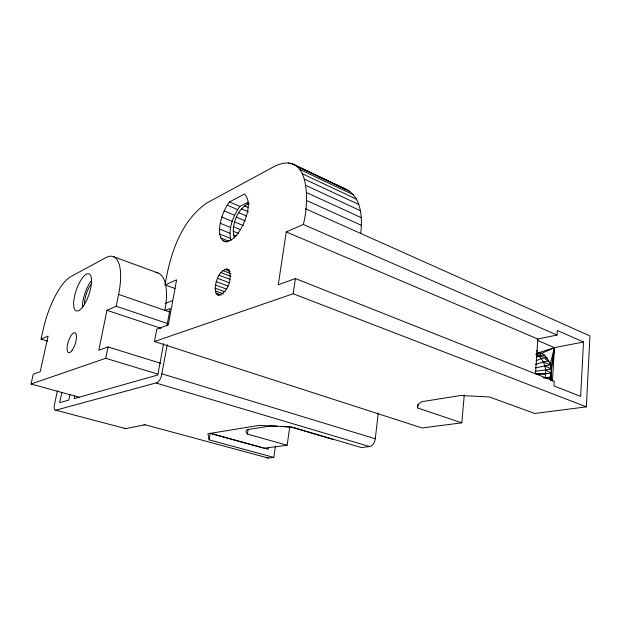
<?xml version="1.0" encoding="UTF-8"?>
<svg xmlns="http://www.w3.org/2000/svg" width="621" height="621" viewBox="0 0 621 621"><rect width="100%" height="100%" fill="white"/><g stroke="black" fill="none" stroke-linecap="round" stroke-linejoin="round"><path stroke-width="0.93" d="M551.262 380.673L551.153 368.975L550.322 364.837C548.591 359.318 544.275 352.13 537.592 352.891M286.258 231.912L537.84 339.012L557.045 335.037L557.316 330.488L583.515 342L580.651 396.4L553.94 385.905L554.219 381.216L295.394 278.542L278.27 284.798L286.258 231.912L303.289 224.468C309.118 204.053 310.958 148.605 274.272 166.467L207.142 202.811C180.564 220.975 170.045 254.556 165.077 284.899L175.091 288.509M464.267 394.972L461.799 422.839L417.599 407.958L417.692 405.761L419.02 403.673L421.597 401.74L460.495 395.515L489.387 396.951L534.759 413.477L586.356 406.856L589.95 335.953L305.571 208.803M552.426 381.286L554.499 347.644L537.142 340.277M535.519 373.71L537.84 339.012M360.723 233.457C362.447 218.049 361.795 197.074 345.866 189.188L292.755 164.037M215.114 288.16C215.829 280.878 218.708 271.09 226.611 269.002L228.171 269.53C233.411 277.711 227.961 292.398 218.662 295.192L217.14 294.587L215.992 293.128L215.114 288.16L225.089 291.847M234.412 237.959C230.709 225.516 237.137 208.912 249.029 203.331M417.599 407.958L417.995 404.124M275.46 446.01L273.822 457.39L209.122 439.839L207.926 433.761L259.136 425.385L291.986 427.093L361.259 447.516L369.596 446.569A7.39 4.634 -73.9 0 0 375.294 438.768L378.251 412.911M230.958 240.692C227.946 228.8 233.108 216.116 239.861 206.397L248.33 202.097M219.492 229.002C220.261 219.306 223.715 209.789 229.46 201.926L244.55 194.024C251.878 202.345 246.871 215.013 243.44 224.08C239.59 231.291 234.754 240.591 225.734 241.678L222.939 240.63L220.897 238.022L219.725 234.055L219.492 229.002L229.956 233.286M551.138 372.747L554.499 347.644L583.515 342M264.057 448.222L287.15 445.257L289.697 427.186M268.466 447.345L268.187 449.247L210.209 433.264L209.122 439.839M165.077 284.899L176.605 279.861L168.314 324.923L156.787 329.13L154.466 341.511L293.174 293.749L295.394 278.542M287.15 445.257L247.406 434.056L248.144 429.282M550.749 380.735L551.269 373.112L545.603 369.937L535.209 371.311M550.951 368.595L554.499 347.644L538.741 352.697L536.039 354.381C544.221 358.666 547.031 369.34 545.091 377.886L543.22 377.816M57.388 390.92L54.539 404.193A7.025 2.453 -73.5 0 0 55.805 410.171L157.447 382.552A8.515 3.648 -72.7 0 0 161.39 375.977L167.282 344.601M163.618 343.646L157.788 374.999L74.194 398.635L74.784 395.825M166.979 325.59L170.154 308.49L164.495 310.71M549.67 379.377L551.269 373.112L537.056 374.548L537.049 373.485L545.704 374.052M108.031 346.922L98.786 350.298L106.952 310.314L116.228 306.262L118.611 294.416A51.201 18.335 -71.4 0 0 105.803 257.668L70.988 276.524A47.685 15.867 -71.9 0 0 43.354 328.874L41.064 339.128L48.089 336.054L40.21 371.676L33.231 374.222L31.05 384.011L105.741 358.294L108.031 346.922L160.847 363.332M69.987 394.389L68.791 400.071L59.663 402.664L61.883 392.262M550.051 364.465L554.499 347.644L541.566 353.326L536.039 354.381M549.686 379.454L550.602 376.644M536.233 357.308L538.78 356.05L546.783 357.611L545.409 359.326L548.84 360.956L543.297 361.965L535.201 364.511M541.566 353.326L538.78 356.05L544.307 355.002M536.094 360.731L541.248 358.635L546.783 357.611M165.209 303.436L172.56 300.564M535.496 367.888L550.322 364.837L543.297 361.965M55.805 410.171L125.621 428.622L145.027 424.756L268.264 458.019L273.822 457.39M536.901 353.054L538.741 352.697M545.603 369.937L551.153 368.975L544.78 365.816M545.502 378.111L548.343 377.63L545.091 377.886L550.656 376.97M461.799 422.839L422.055 427.939L154.466 341.511M535.178 373.718L537.049 373.485M342.381 188.241L345.866 189.188M31.05 384.011L79.519 397.362M211.862 433.838L263.125 447.966M332.887 439.389L291.754 427.256A52.381 10.441 8.1 0 0 280.894 426.285M156.352 383.118L369.596 446.569M161.918 373.819L375.294 438.768M105.741 358.294L157.734 374.067M41.064 339.128L47.561 341.1M106.952 310.314L161.111 328.33M116.228 306.262L167.717 323.603M118.611 294.416L169.471 311.936M215.992 293.128L221.456 295.138M113.519 256.683L158.107 273.015M217.14 294.587L218.957 295.247M215.308 290.939L223.482 293.95M215.433 284.985L226.339 289.044M216.232 281.616L228.039 286.033M217.466 278.286L229.265 282.726M219.05 275.204L229.894 279.318M220.882 272.58L230.826 276.368M224.794 269.367L230.205 271.447M222.838 270.585L230.981 273.706M293.174 293.749L586.356 406.856M226.611 269.002L229.32 270.042M220.897 238.022L228.807 241.22M222.939 240.63L226.471 242.05M219.725 234.055L230.228 238.317M233.387 234.994L236.042 236.081M233.092 231.159L238.379 233.341M220.199 223.203L230.632 227.511M233.535 226.719L240.575 229.638M221.798 217.032L232.207 221.379M234.691 221.961L243.479 225.633M236.485 217.187L245.264 220.89M224.181 210.892L234.575 215.277M238.79 212.724L246.692 216.077M227.193 205.155L237.595 209.595M241.468 208.842L248.493 211.854M244.348 205.815L247.864 207.329M229.46 201.926L239.861 206.397M247.228 203.843L248.99 204.604M303.289 224.468L557.045 335.037M306.448 200.42L361.391 225.314M306.564 192.588L361.275 217.676M305.928 185.462L360.39 210.682M304.562 179.159L358.759 204.472M302.497 173.795L356.423 199.147M292.095 163.874L345.167 189.001M296.527 166.187L349.91 191.454M288.594 162.981L290.325 163.804M299.803 169.455L353.458 194.784M536.676 350.376L538.128 352.806M145.027 424.756A8.717 3.734 -73.9 0 1 144.033 424.679M125.621 428.622A6.738 2.779 -74 0 1 124.285 428.048M268.264 458.019A8.057 4.363 -74.8 0 1 266.145 457.219M84.44 304.802A15.106 5.302 -71.2 0 1 90.821 284.659M82.446 307.147A19.499 6.847 -71.2 0 1 90.914 281.282M247.406 434.056A52.381 10.441 8.1 0 1 246.91 429.716L270.857 425.882A52.381 10.441 8.1 0 1 277.432 426.084M155.553 272.44A49.82 19.95 -71.4 0 1 164.907 310.36M83.067 306.409A19.6 6.715 -71.2 0 0 90.084 274.668A19.6 6.715 -71.2 0 0 74.598 295.992A19.6 6.715 -71.2 0 0 83.067 306.409M72.083 350.376A10.472 3.633 -72.3 0 0 75.669 333.275A10.472 3.633 -72.3 0 0 67.534 344.492A10.472 3.633 -72.3 0 0 72.083 350.376"/></g></svg>
